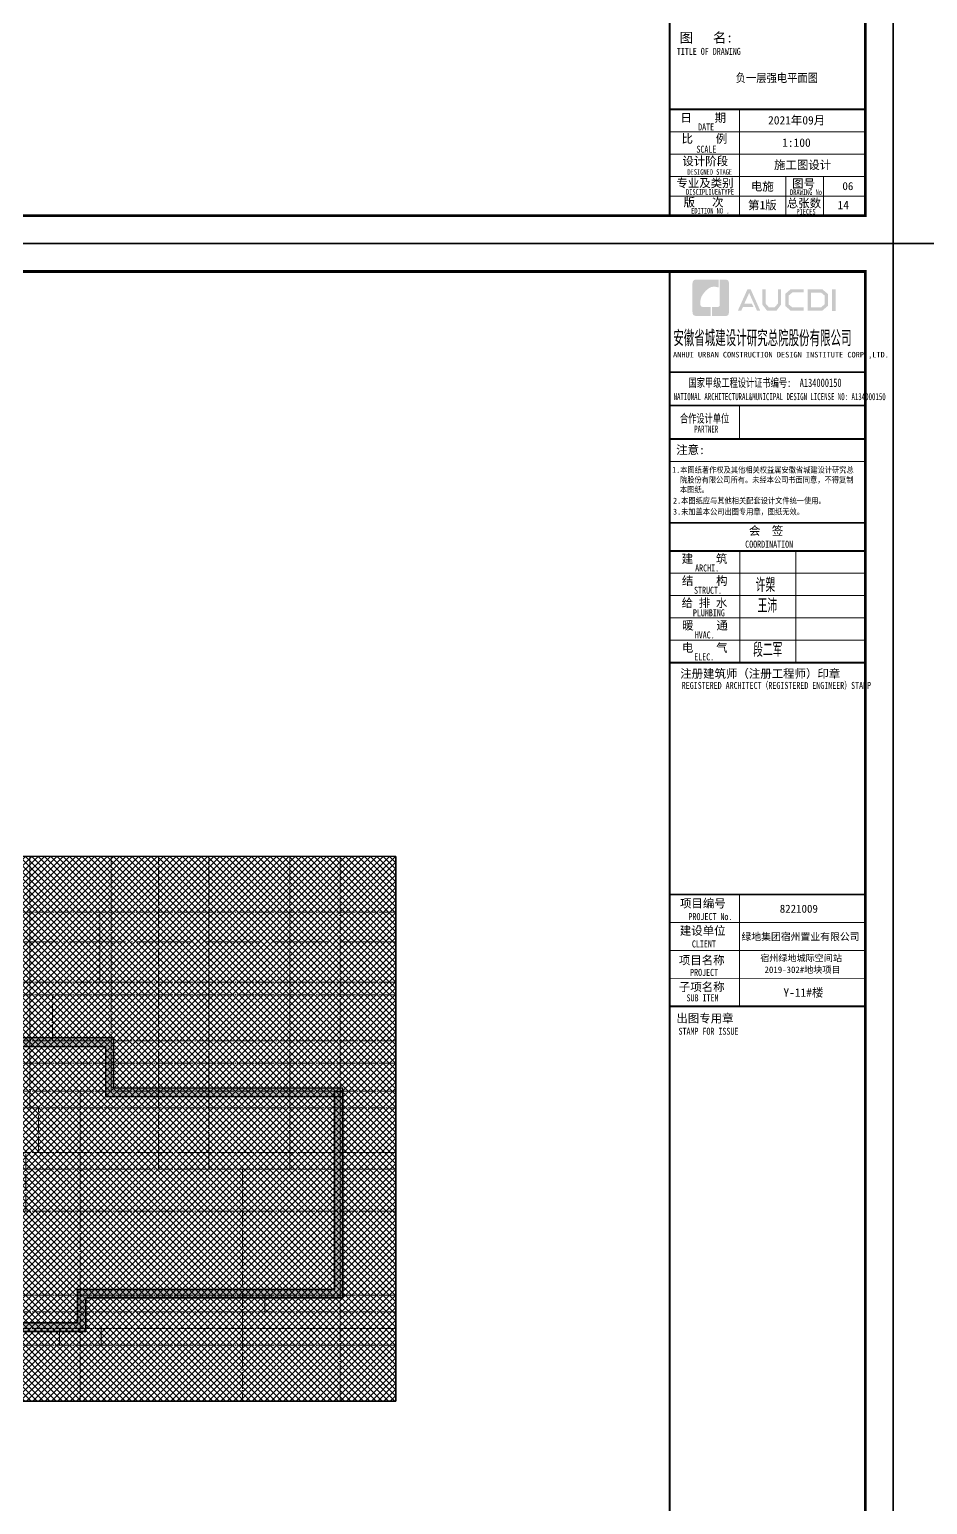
# Model space of a CAD drawing. Extents: x 3002737 to 4077523, y -995787 to -7267.
# Drawn here: x 3085920 to 3118060, y -803319 to -750526 of the extents above; entities that cross this region are included whole.
import ezdxf
from ezdxf.xclip import XClip

# ---------------------------------------------------------------- set-up
doc = ezdxf.new("R2010")
doc.units = 0
doc.header["$LTSCALE"] = 1000
doc.header["$MEASUREMENT"] = 0
doc.header["$XCLIPFRAME"] = 2
doc.linetypes.add('DOTE', pattern=[2.42, 2, -0.2, 0.02, -0.2])
doc.layers.get('0').update_dxf_attribs({"linetype": 'CONTINUOUS'})
for name, color, linetype in [('!!电气', 1, 'CONTINUOUS'), ('PUB_TITLE', 4, 'CONTINUOUS'), ('S-砼墙', 40, 'CONTINUOUS'), ('图签文字', 4, 'CONTINUOUS')]:
    doc.layers.add(name, color=color, linetype=linetype)
for name, color, linetype, lineweight in [('DOTE', 19, 'DOTE', 9), ('S－GG公共标注', 7, 'CONTINUOUS', 25), ('图框', 147, 'CONTINUOUS', 20), ('图签', 147, 'CONTINUOUS', 18), ('填充', 251, 'CONTINUOUS', 5)]:
    doc.layers.add(name, color=color, linetype=linetype, lineweight=lineweight)
doc.layers.add('yichutu', color=7, linetype='CONTINUOUS', true_color=0xffffff, plot=False)
doc.styles.add('HT', font='simhei.ttf')
doc.styles.add('图框宋体', font='', dxfattribs={"width": 0.9})
doc.styles.add('宋体', font='', dxfattribs={"height": 4})
doc.styles.add('建筑图签-1', font='simhei.ttf', dxfattribs={"width": 0.7})
doc.styles.add('建筑图签-2', font='TXT.shx', dxfattribs={"width": 0.5, "bigfont": 'HZTXT.shx'})
doc.styles.get('图框宋体').set_extended_font_data('SimSun')
doc.styles.get('宋体').set_extended_font_data('SimSun')

# ---------------------------------------------------------------- blocks, each defined once
blk = doc.blocks.new('A$C74D73064')
at = {"layer": 'S-砼墙', "linetype": 'ByBlock'}
h = blk.add_hatch(color=252, dxfattribs=at)
h.dxf.hatch_style = 1
h.paths.add_polyline_path([(142613, 23074), (142613, 22774), (148313, 22774), (148313, 20974), (156813, 20974), (156813, 21274), (148613, 21274), (148613, 23074)])
h = blk.add_hatch(color=252, dxfattribs=at)
h.dxf.hatch_style = 1
h.paths.add_polyline_path([(131029, 14074), (141113, 14074), (141113, 12874), (147313, 12874), (147313, 14074), (156513, 14074), (156513, 21163), (156813, 21163), (156813, 13774), (147613, 13774), (147613, 12574), (140813, 12574), (140813, 13774), (131029, 13774)])
at = {"layer": '填充'}
h = blk.add_hatch(dxfattribs=at)
h.set_pattern_fill('ANSI37', color=252, scale=100, style=0)
h.set_pattern_definition([(45, (953418.07, -464688.25), (-112.253202, 112.253202), []), (135, (953418.07, -464688.25), (-112.253202, -112.253202), [])])
h.paths.add_polyline_path([(115163, 25224), (115163, 23324), (112163, 23324), (112163, 21074), (113113, 21074), (113113, 17474), (117863, 17474), (117863, 16774), (120563, 16774), (120563, 18874), (120713, 18874), (120713, 22774), (120813, 22774), (120813, 24874), (122163, 24871), (122163, 26768), (117663, 26775), (117663, 25224)], flags=16)
h.paths.add_polyline_path([(104713, 29574), (158713, 29574), (158713, 10074), (104713, 10074)])
at = {"color": 252}
blk.add_lwpolyline([(104713, 29574), (158713, 29574), (158713, 10074), (104713, 10074)], close=True, dxfattribs=at)
at = {"layer": 'DOTE', "color": 252}
blk.add_line((196116, 26519), (-86385, 26519), dxfattribs=at)
at = {"layer": 'S-砼墙', "color": 252, "linetype": 'ByBlock'}
blk.add_lwpolyline([(142613, 23074), (142613, 22774), (148313, 22774), (148313, 20974), (156813, 20974), (156813, 21274), (148613, 21274), (148613, 23074)], close=True, dxfattribs=at)
at = {"layer": 'S-砼墙', "color": 252, "lineweight": 35}
blk.add_lwpolyline([(131029, 14074), (141113, 14074), (141113, 12874), (147313, 12874), (147313, 14074), (156513, 14074), (156513, 21163), (156813, 21163), (156813, 13774), (147613, 13774), (147613, 12574), (140813, 12574), (140813, 13774), (131029, 13774)], close=True, dxfattribs=at)
at = {"layer": '填充', "color": 252}
blk.add_lwpolyline([(104713, 29574), (158713, 29574), (158713, 10074), (104713, 10074)], close=True, dxfattribs=at)
blk = doc.blocks.new('HFHFTHFD')
at = {"layer": 'DOTE', "linetype": 'DOTE', "ltscale": 0.3}
for p, q in [((420617, 612949), (420617, 593449)), ((422417, 601749), (422417, 612949)), ((425317, 601749), (425317, 612949)), ((427117, 601749), (427117, 612949)), ((428817, 604549), (428817, 612949)), ((431717, 603949), (431717, 612949)), ((434517, 603949), (434517, 612949)), ((437417, 604549), (437417, 612949)), ((439117, 601749), (439117, 612949)), ((440917, 601749), (440917, 612949)), ((443817, 601749), (443817, 612949)), ((445617, 612949), (445617, 593449)), ((447417, 601749), (447417, 612949)), ((450317, 601749), (450317, 612949)), ((452117, 601749), (452117, 612949)), ((453817, 604549), (453817, 612949)), ((456717, 603949), (456717, 612949)), ((459517, 603949), (459517, 612949)), ((462417, 604549), (462417, 612949)), ((464117, 601749), (464117, 612949)), ((465917, 601749), (465917, 612949)), ((468817, 601749), (468817, 612949)), ((470617, 612949), (470617, 593449)), ((472617, 610949), (418617, 610949)), ((429217, 608449), (429217, 610949)), ((435617, 608449), (435617, 610949)), ((455617, 608449), (455617, 610949)), ((462017, 608449), (462017, 610949)), ((472617, 608449), (418617, 608449)), ((430917, 606349), (430917, 608449)), ((435317, 606349), (435317, 608449)), ((472617, 607999), (418617, 607999)), ((455917, 606349), (455917, 607999)), ((460317, 606349), (460317, 607999)), ((472617, 606349), (418617, 606349)), ((472617, 605549), (418617, 605549)), ((472617, 604549), (418617, 604549)), ((429917, 604549), (429917, 593449)), ((436316, 604549), (436317, 593449)), ((454917, 604549), (454917, 593449)), ((461316, 604549), (461317, 593449)), ((418617, 603949), (472617, 603949)), ((431417, 602349), (431417, 603949)), ((434817, 602349), (434817, 603949)), ((456417, 602349), (456417, 603949)), ((459817, 602349), (459817, 603949)), ((472617, 602349), (418617, 602349)), ((431867, 600249), (431867, 602349)), ((434367, 600249), (434367, 602349)), ((456867, 600249), (456867, 602349)), ((459367, 600249), (459367, 602349)), ((472617, 601749), (418617, 601749)), ((424117, 601749), (424117, 593449)), ((442117, 601749), (442117, 593449)), ((449117, 601749), (449117, 593449)), ((467117, 601749), (467117, 593449)), ((472617, 600249), (418617, 600249)), ((433117, 600249), (433117, 593449)), ((458117, 600249), (458117, 593449)), ((472617, 597249), (418617, 597249)), ((423317, 597249), (423317, 596649)), ((442917, 597249), (442917, 596649)), ((448317, 597249), (448317, 596649)), ((467917, 597249), (467917, 596649)), ((472617, 596649), (418617, 596649)), ((472617, 596049), (418617, 596049)), ((429167, 596049), (429167, 595449)), ((430667, 596049), (430667, 595449)), ((435567, 596049), (435567, 595449)), ((437067, 596049), (437067, 595449)), ((454167, 596049), (454167, 595449)), ((455667, 596049), (455667, 595449)), ((460567, 596049), (460567, 595449)), ((462067, 596049), (462067, 595449)), ((472617, 595449), (418617, 595449))]:
    blk.add_line(p, q, dxfattribs=at)
blk = doc.blocks.new('A$C1984283D')
ref = blk.add_blockref('A$C74D73064', (-94911, 6891))
XClip(ref).set_block_clipping_path([(104713.0339338902, 10073.5896271096), (158713.0208014316, 29573.5896259328)])
blk.add_blockref('HFHFTHFD', (-408814, -576484))
blk = doc.blocks.new('院标1')
h = blk.add_hatch(color=150)
h.dxf.hatch_style = 1
h.set_gradient(color1=(33, 113, 253), color2=(33, 113, 253), tint=1, name='INVCURVED')
edge = h.paths.add_edge_path()
edge.add_spline(control_points=[(116373, 648379), (116379, 648379), (116382, 648379), (116391, 648379), (116391, 648379), (116391, 648379), (116616, 648379), (116616, 648379), (116616, 648379), (116616, 648379), (116616, 648054), (116616, 648054), (116616, 648054), (116616, 648054), (116108, 648054), (116108, 648054), (116108, 648054), (116028, 648054), (115963, 648111), (115963, 648199), (115963, 648199), (115963, 648199), (115963, 649215), (115963, 649215), (115963, 649215), (115963, 649295), (116018, 649360), (116108, 649360), (116108, 649360), (116108, 649360), (116897, 649360), (116897, 649360), (116897, 649360), (116897, 649360), (116897, 649080), (116897, 649080), (116897, 649080), (116897, 649080), (116566, 649140), (116356, 648859), (116356, 648859), (116245, 648719), (116240, 648545), (116247, 648466), (116247, 648466), (116254, 648386), (116247, 648466), (116247, 648466), (116247, 648466), (116247, 648466), (116258, 648374), (116373, 648379)], knot_values=[0, 0, 0, 0, 0.071429, 0.071429, 0.071429, 0.107143, 0.142857, 0.142857, 0.142857, 0.178571, 0.214286, 0.214286, 0.214286, 0.25, 0.285714, 0.285714, 0.285714, 0.321429, 0.357143, 0.357143, 0.357143, 0.392857, 0.428571, 0.428571, 0.428571, 0.464286, 0.5, 0.5, 0.5, 0.535714, 0.571429, 0.571429, 0.571429, 0.607143, 0.642857, 0.642857, 0.642857, 0.678571, 0.714286, 0.714286, 0.714286, 0.75, 0.785714, 0.785714, 0.785714, 0.821429, 0.857143, 0.857143, 0.857143, 0.928571, 1, 1, 1, 1], degree=3, periodic=0)
h = blk.add_hatch(color=150)
h.dxf.hatch_style = 1
h.set_gradient(color1=(33, 113, 253), color2=(33, 113, 253), tint=1, name='INVCURVED')
edge = h.paths.add_edge_path()
edge.add_spline(control_points=[(117268, 649215), (117268, 649215), (117268, 648199), (117268, 648199), (117268, 648199), (117268, 648114), (117212, 648054), (117123, 648054), (117123, 648054), (117123, 648054), (116663, 648054), (116663, 648054), (116663, 648054), (116663, 648054), (116663, 648379), (116663, 648379), (116663, 648379), (116663, 648379), (116865, 648379), (116865, 648379), (116865, 648379), (116907, 648379), (116941, 648413), (116941, 648455), (116941, 648455), (116941, 648455), (116941, 649360), (116941, 649360), (116941, 649360), (116941, 649360), (117123, 649360), (117123, 649360), (117123, 649360), (117204, 649360), (117268, 649306), (117268, 649215)], knot_values=[0, 0, 0, 0, 0.1, 0.1, 0.1, 0.15, 0.2, 0.2, 0.2, 0.25, 0.3, 0.3, 0.3, 0.35, 0.4, 0.4, 0.4, 0.45, 0.5, 0.5, 0.5, 0.55, 0.6, 0.6, 0.6, 0.65, 0.7, 0.7, 0.7, 0.75, 0.8, 0.8, 0.8, 0.9, 1, 1, 1, 1], degree=3, periodic=0)
blk = doc.blocks.new('A$C086A1D60')
at = {"layer": 'PUB_TITLE'}
h = blk.add_hatch(color=4, dxfattribs=at)
h.paths.add_polyline_path([(5808, 56758), (5934, 56758), (5934, 55988), (5808, 55988)])
h.paths.add_polyline_path([(5056, 56642), (5056, 56116), (5416, 56116), (5540, 56223), (5540, 56541), (5420, 56642)], flags=16)
h.paths.add_polyline_path([(4938, 56760), (4938, 55998), (5460, 55998), (5659, 56168), (5659, 56596), (5463, 56760)])
h.paths.add_polyline_path([(4795, 56764), (4795, 56648), (4388, 56648), (4255, 56537), (4255, 56218), (4388, 56115), (4797, 56115), (4797, 55993), (4333, 55993), (4131, 56168), (4131, 56596), (4329, 56764)])
h.paths.add_polyline_path([(3312, 56762), (3432, 56762), (3432, 56251), (3546, 56120), (3757, 56120), (3871, 56251), (3871, 56762), (3985, 56762), (3985, 56214), (3821, 55997), (3483, 55997), (3312, 56216)])
h.paths.add_polyline_path([(2780, 56760), (2897, 56760), (3239, 55996), (3123, 55996), (2842, 56630), (2667, 56242), (2938, 56242), (2999, 56127), (2618, 56127), (2559, 55994), (2436, 55994)])
for points, const_width in [([(0, 51400), (7000, 51400)], 70), ([(0, 50599), (7000, 50599)], 35)]:
    blk.add_lwpolyline(points, dxfattribs=dict(const_width=const_width))
at = {"layer": '图框'}
for p, q in [((0, 53800), (7000, 53800)), ((0, 53800), (7000, 53800)), ((0, 52600), (7000, 52600))]:
    blk.add_line(p, q, dxfattribs=at)
for points, const_width in [([(0, 0), (0, 57400)], 70), ([(0, 53800), (7000, 53800)], 60), ([(0, 52600), (7000, 52600)], 60), ([(0, 52600), (7000, 52600)], 60), ([(2500, 52600), (2500, 51400)], 35), ([(0, 51400), (7000, 51400)], 60), ([(8, 48400), (7008, 48400)], 60), ([(8, 47400), (7008, 47400)], 70), ([(8, 47400), (7008, 47400)], 70), ([(2508, 47400), (2508, 43400)], 35), ([(4508, 47400), (4508, 43400)], 35), ([(8, 46600), (7008, 46600)], 35), ([(8, 45800), (7008, 45800)], 35), ([(8, 45000), (7008, 45000)], 35), ([(8, 44200), (7008, 44200)], 35), ([(8, 43400), (7008, 43400)], 70), ([(0, 35100), (7000, 35100)], 70), ([(0, 35100), (7000, 35100)], 70), ([(2500, 31100), (2500, 35100)], 35), ([(0, 34100), (7000, 34100)], 35), ([(0, 33100), (7000, 33100)], 35), ([(0, 32100), (7000, 32100)], 35), ([(7000, 31100), (0, 31100)], 70), ([(0, 3800), (7000, 3800)], 70), ([(2500, 1400), (2500, 3800)], 35), ([(0, 3000), (7000, 3000)], 35), ([(0, 2200), (7000, 2200)], 35), ([(0, 1400), (7000, 1400)], 35), ([(0, 1400), (6500, 1400)], 35), ([(2500, 0), (2500, 1400)], 35), ([(4150, 0), (4150, 1400)], 35), ([(4150, 0), (4150, 1400)], 35), ([(4150, 0), (4150, 1400)], 35), ([(5500, 0), (5500, 1400)], 35), ([(0, 700), (4150, 700)], 35), ([(4150, 700), (7000, 700)], 35)]:
    blk.add_lwpolyline(points, dxfattribs=dict(at, const_width=const_width))
blk.add_blockref('院标1', (-115149, -592249))
at = {"layer": 'PUB_TITLE', "style": 'HT', "width": 0.88}
for s, p in [('1.本图纸著作权及其他相关权益属安徽省城建设计研究总', (86, 50193)), ('本图纸。', (365, 49489)), ('院股份有限公司所有。未经本公司书面同意，不得复制', (365, 49839)), (' 2.本图纸应与其他相关配套设计文件统一使用。 ', (-25, 49092)), ('3.未加盖本公司出图专用章，图纸无效。', (118, 48698))]:
    blk.add_text(s, height=210, dxfattribs=at).set_placement(p)
at = {"layer": '图签', "color": 154, "style": '宋体'}
for s, height, p in [('8221009', 286.7, (3937, 34448)), ('绿地集团宿州置业有限公司', 258.01, (2568, 33462)), ('宿州绿地城际空间站', 232.2, (3238, 32709)), ('2019-302#地块项目', 232.21, (3392, 32291))]:
    blk.add_text(s, height=height, dxfattribs=at).set_placement(p)
at = {"layer": '图签文字', "color": 7, "style": '建筑图签-1'}
for s, height, width, p in [('安徽省城建设计研究总院股份有限公司', 500, 0.55, (128, 54777)), ('国家甲级工程设计证书编号:  A134000150', 300, 0.7, (672, 53267)), ('合作设计单位', 300, 0.7, (365, 51990))]:
    blk.add_text(s, height=height, dxfattribs=dict(at, width=width)).set_placement(p)
at = {"layer": '图签文字', "linetype": 'Continuous', "style": '建筑图签-1', "width": 0.91}
blk.add_text('ANHUI URBAN CONSTRUCTION DESIGN INSTITUTE CORP.,LTD.', height=200, dxfattribs=at).set_placement((118, 54322))
at = {"layer": '图签文字', "style": '建筑图签-1'}
for s, height, width, p in [('NATIONAL ARCHITECTURAL&MUNICIPAL DESIGN LICENSE NO: A134000150', 250, 0.6, (137, 52795)), ('PARTNER', 250, 0.6, (875, 51634)), ('COORDINATION', 250, 0.7, (2700, 47513)), ('ARCHI.', 250, 0.7, (909, 46662)), ('STRUCT.', 250, 0.7, (870, 45865)), ('PLUMBING', 250, 0.7, (829, 45058)), ('HVAC.', 250, 0.7, (894, 44265)), ('ELEC.', 250, 0.7, (878, 43480)), ('REGISTERED ARCHITECT（REGISTERED ENGINEER）STAMP', 250, 0.7, (429, 42459)), ('PROJECT No.', 250, 0.7, (670, 34185, -1799)), ('CLIENT', 250, 0.7, (794, 33206)), ('PROJECT', 250, 0.7, (729, 32187)), ('SUB ITEM', 250, 0.7, (602, 31276)), ('STAMP FOR ISSUE', 250, 0.7, (313, 30081)), ('TITLE OF DRAWING', 250, 0.7, (254, 5753)), ('DATE', 250, 0.7, (1016, 3049)), ('SCALE', 250, 0.7, (955, 2250)), ('DESIGNED STAGE', 200, 0.7, (633, 1460)), ('DISCIPLIUE&TYPE', 200, 0.7, (583, 747)), ('DRAWING No.', 200, 0.7, (4305, 740)), ('EDITION NO .', 200, 0.7, (766, 74)), ('PIECES', 200, 0.7, (4534, 40))]:
    blk.add_text(s, height=height, dxfattribs=dict(at, width=width)).set_placement(p)
at = {"layer": '图签文字', "color": 7, "style": '建筑图签-1'}
for s, height, p in [('注意:', 300, (231, 50863)), ('会  签', 300, (2835, 47968)), ('建    筑', 300, (430, 46967)), ('结    构', 300, (434, 46179)), ('给 排 水', 300, (425, 45385)), ('暖    通', 300, (443, 44582)), ('电    气', 300, (433, 43782)), ('注册建筑师（注册工程师）印章', 300, (375, 42854)), ('项目编号', 300, (368, 34632)), ('建设单位', 300, (360, 33655)), ('项目名称', 300, (327, 32597)), ('子项名称', 300, (327, 31640)), ('出图专用章', 300, (236, 30518)), ('图   名:', 350, (355, 6195)), ('日    期', 300, (384, 3349)), ('比    例', 300, (422, 2602)), ('设计阶段', 300, (452, 1800)), ('专业及类别', 300, (238, 1013)), ('图号', 300, (4381, 994)), ('版   次 ', 300, (496, 323)), ('第 版', 300, (2801, 223)), ('总张数', 300, (4188, 294))]:
    blk.add_text(s, height=height, dxfattribs=at).set_placement(p)
at = {"layer": '图签文字', "color": 1, "style": '建筑图签-2', "width": 0.7}
for s, p in [('许槊', (3075, 45928)), ('王沛', (3146, 45187)), ('段二军', (2985, 43607))]:
    blk.add_text(s, height=500, dxfattribs=at).set_placement(p)
at = {"layer": '图签文字', "color": 2, "style": '建筑图签-1'}
blk.add_text('Y-11#楼', height=300, dxfattribs=at).set_placement((4069, 31441))
at = {"layer": '图签文字', "color": 6, "style": '建筑图签-1'}
for s, p in [('2021年09月', (3520, 3262)), ('1:100', (4025, 2462)), ('施工图设计', (3732, 1662)), ('电施', (2904, 893)), ('1', (3217, 225)), ('14', (6005, 225))]:
    blk.add_text(s, height=300, dxfattribs=at).set_placement(p)

msp = doc.modelspace()

# ---------------------------------------------------------------- linework, layer by layer
at = {"layer": 'yichutu', "color": 7, "true_color": 0xffffff}
for points in [[(3032735, -758186.6), (3032735, -698786.6), (3116835, -698786.6), (3116835, -758186.6)], [(3116835, -758186.6), (3116835, -698786.6), (3200935, -698786.6), (3200935, -758186.6)], [(3032735, -817586.6), (3032735, -758186.6), (3116835, -758186.6), (3116835, -817586.6)], [(3116835, -817586.6), (3116835, -758186.6), (3200935, -758186.6), (3200935, -817586.6)]]:
    msp.add_lwpolyline(points, close=True, dxfattribs=at)
at = {"layer": '图框'}
for points in [[(3032735, -698786.6), (3116835, -698786.6), (3116835, -758186.6), (3032735, -758186.6)], [(3032735, -698786.6), (3116835, -698786.6), (3116835, -758186.6), (3032735, -758186.6)], [(3116835, -698786.6), (3200935, -698786.6), (3200935, -758186.6), (3116835, -758186.6)], [(3116835, -698786.6), (3200935, -698786.6), (3200935, -758186.6), (3116835, -758186.6)], [(3032735, -758186.6), (3116835, -758186.6), (3116835, -817586.6), (3032735, -817586.6)], [(3032735, -758186.6), (3116835, -758186.6), (3116835, -817586.6), (3032735, -817586.6)], [(3116835, -758186.6), (3200935, -758186.6), (3200935, -817586.6), (3116835, -817586.6)], [(3116835, -758186.6), (3200935, -758186.6), (3200935, -817586.6), (3116835, -817586.6)]]:
    msp.add_lwpolyline(points, close=True, dxfattribs=at)
at = {"layer": '图框', "const_width": 100}
for points in [[(3115835, -757186.6), (3115835, -699786.6), (3035235, -699786.6), (3035235, -757186.6)], [(3115835, -816586.6), (3115835, -759186.6), (3035235, -759186.6), (3035235, -816586.6)]]:
    msp.add_lwpolyline(points, close=True, dxfattribs=at)

# ---------------------------------------------------------------- block references
at = {"layer": '!!电气'}
for name, p in [('A$C086A1D60', (3108835, -757186.6)), ('A$C086A1D60', (3108835, -816586.6)), ('A$C1984283D', (3035235, -816586.6))]:
    msp.add_blockref(name, p, dxfattribs=at)

# ---------------------------------------------------------------- texts
at = {"layer": 'S－GG公共标注', "color": 2, "style": '图框宋体', "width": 0.9}
msp.add_text('负一层强电平面图', height=300, dxfattribs=at).set_placement((3111194.7, -752410.2))
at = {"layer": '图签', "color": 1, "style": '宋体'}
msp.add_text('06', height=286.68, dxfattribs=at).set_placement((3115015.7, -756274.4))

doc.saveas('drawing.dxf')
